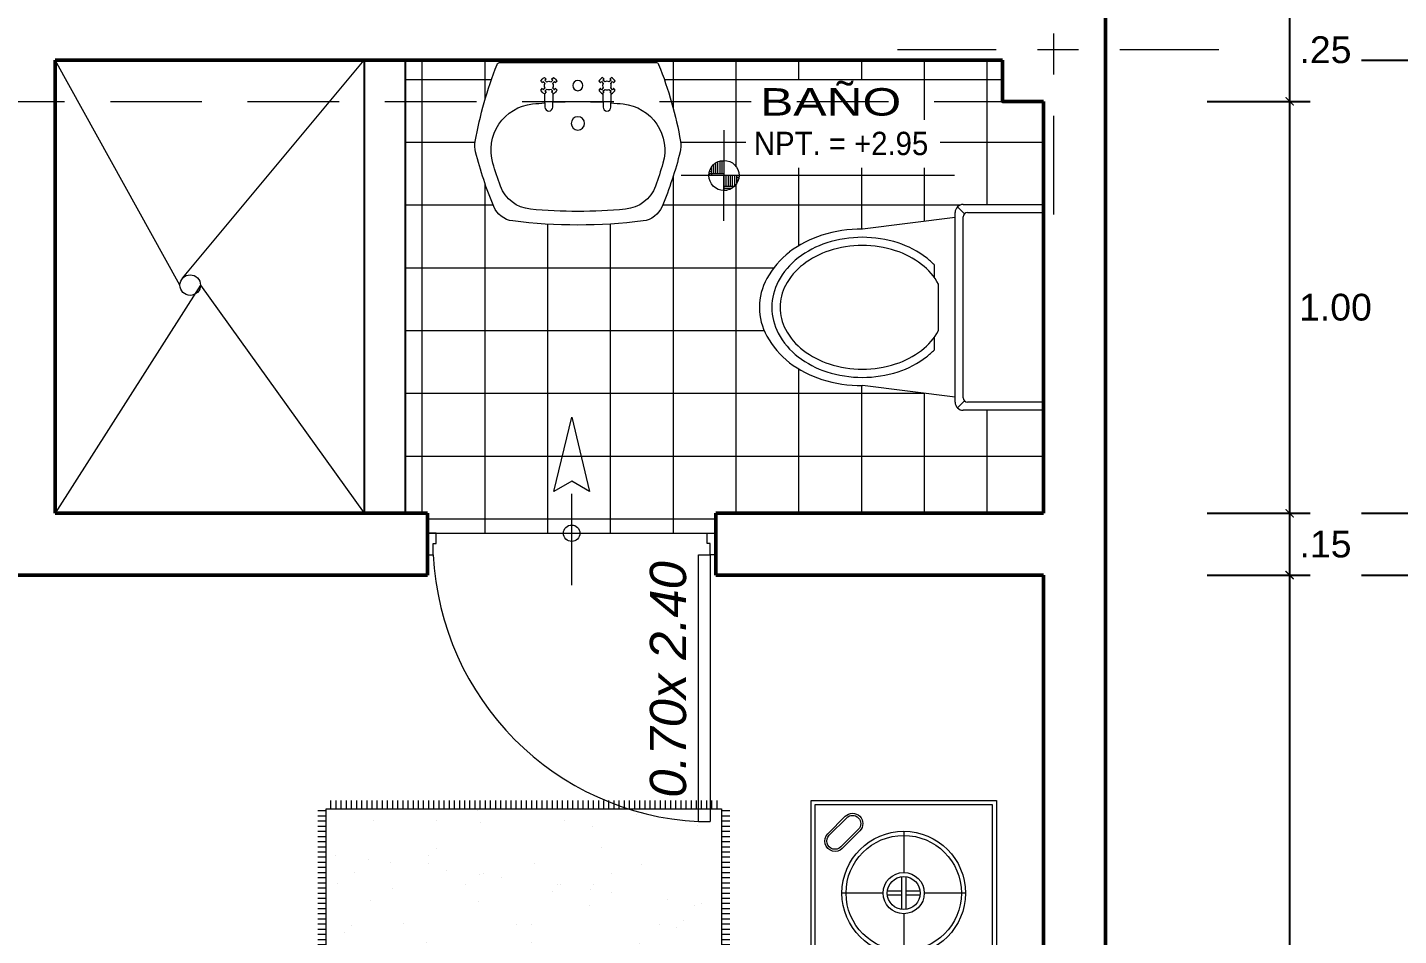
# Model space of a CAD drawing. Header units: millimetres. Extents: x 2033 to 2295, y 1536 to 1691.
# Drawn here: x 2127.061 to 2130.39, y 1622.961 to 1625.166 of the extents above; entities that cross this region are included whole.
import ezdxf

# ---------------------------------------------------------------- set-up
doc = ezdxf.new("R2010")
doc.units = ezdxf.units.MM
doc.linetypes.add('ACAD_ISO10W100', pattern=[18, 12, -3, 0, -3])
doc.linetypes.add('HIDDEN2', pattern=[4.7625, 3.175, -1.5875])
doc.layers.get('Defpoints').update_dxf_attribs({"color": 164})
for name, color, linetype, lineweight in [('cotas', 251, 'Continuous', 15), ('Ejes', 65, 'ACAD_ISO10W100', 15), ('Mobiliario', 38, 'Continuous', 9), ('MUEBLES-PUERTAS', 21, 'Continuous', 9), ('muroalto', 12, 'Continuous', 50), ('MUROS BAJOS', 80, 'Continuous', 25), ('PISOS', 252, 'Continuous', 0), ('PROYECCIONES', 127, 'HIDDEN2', 5), ('PYV', 30, 'Continuous', 13), ('SANITARIO', 161, 'Continuous', 5), ('TEXTOS', 7, 'Continuous', 5), ('UNO', 254, 'Continuous', 9)]:
    doc.layers.add(name, color=color, linetype=linetype, lineweight=lineweight)
doc.styles.add('ARDELG', font='arial.ttf', dxfattribs={"width": 0.9, "height": 0.1})
doc.styles.add('ARIAL', font='arial.ttf', dxfattribs={"width": 1.3, "height": 0.1})
doc.styles.get("Standard").update_dxf_attribs({"font": 'arial.ttf'})
doc.dimstyles.new('Aritek', dxfattribs={"dimtxt": 0.065, "dimasz": 0.02, "dimexe": 0.05, "dimexo": 0.15, "dimgap": 0.03, "dimtad": 2, "dimtih": 1, "dimtoh": 1, "dimzin": 4, "dimdsep": 46, "dimtxsty": 'Standard', "dimblk": 'ARCHTICK', "dimcen": 0.1, "dimclrt": 7, "dimadec": 0, "dimazin": 0, "dimtfac": 1, "dimtmove": 2, "dimatfit": 1, "dimldrblk": 'DOTSMALL', "dimfxl": 0.2, "dimfxlon": 1, "dimarcsym": 0})

# ---------------------------------------------------------------- blocks, each defined once
blk = doc.blocks.new('A$C5EE36353')
at = {"layer": 'SANITARIO'}
for p, q in [((0.0319, 0.215), (0.06, 0.44)), ((0.4681, 0.215), (0.44, 0.44)), ((0.1472, 0.265), (0.1782, 0.265)), ((0.1938, 0.255), (0.3062, 0.255)), ((0.3218, 0.265), (0.3528, 0.265)), ((0.0059, 0.2091), (0.0229, 0.1921)), ((0.02, 0.215), (0.48, 0.215)), ((0.4941, 0.2091), (0.4771, 0.1921)), ((0, 0), (0, 0.195)), ((0.02, 0), (0.02, 0.185)), ((0.03, 0.195), (0.47, 0.195)), ((0.48, 0.185), (0.48, 0)), ((0.5, 0.195), (0.5, 0)), ((0.5, 0), (0, 0))]:
    blk.add_line(p, q, dxfattribs=at)
for centre, radius, start, end in [((0.2773, 0.4939), 0.203, 118.5912, 142.7652), ((0.25, 0.544), 0.146, 90, 118.5912), ((0.25, 0.544), 0.146, 61.4088, 90), ((0.2227, 0.4939), 0.203, 37.2348, 61.4088), ((0.2725, 0.4853), 0.1804, 118.1931, 142.3058), ((0.25, 0.5273), 0.1327, 90, 118.1931), ((0.25, 0.5273), 0.1127, 90, 118.1931), ((0.25, 0.5273), 0.1327, 61.8069, 90), ((0.25, 0.5273), 0.1127, 61.8069, 90), ((0.2275, 0.4853), 0.1804, 37.6942, 61.8069), ((0.3202, 0.4613), 0.257, 142.7652, 162.5259), ((0.2725, 0.4853), 0.1604, 118.1931, 142.3058), ((0.2275, 0.4853), 0.1604, 37.6942, 61.8069), ((0.1798, 0.4613), 0.257, 17.4741, 37.2348), ((0.308, 0.4579), 0.2252, 142.3058, 162.2515), ((0.308, 0.4579), 0.2052, 142.3058, 162.2515), ((0.192, 0.4579), 0.2052, 17.7485, 37.6942), ((0.192, 0.4579), 0.2252, 17.7485, 37.6942), ((0.3879, 0.44), 0.3279, 162.5259, 180), ((0.1121, 0.44), 0.3279, 0, 17.4741), ((0.3638, 0.44), 0.2838, 162.2515, 180), ((0.3638, 0.44), 0.2638, 162.2515, 180), ((0.1362, 0.44), 0.2638, 0, 17.7485), ((0.1362, 0.44), 0.2838, 0, 17.7485), ((0.3638, 0.44), 0.2838, 180, 197.7485), ((0.3638, 0.44), 0.2638, 180, 197.7485), ((0.1362, 0.44), 0.2638, 342.2515, 0), ((0.1362, 0.44), 0.2838, 342.2515, 0), ((0.308, 0.4221), 0.2252, 197.7485, 217.6942), ((0.308, 0.4221), 0.2052, 197.7485, 217.6942), ((0.192, 0.4221), 0.2052, 322.3058, 342.2515), ((0.192, 0.4221), 0.2252, 322.3058, 342.2515), ((0.2725, 0.3947), 0.1804, 217.6942, 225.9871), ((0.2725, 0.3947), 0.1604, 217.6942, 240.5975), ((0.2275, 0.3947), 0.1604, 299.4025, 322.3058), ((0.2275, 0.3947), 0.1804, 314.0129, 322.3058), ((0.02, 0.195), 0.02, 90, 180), ((0.48, 0.195), 0.02, 0, 90), ((0.03, 0.185), 0.01, 90, 180), ((0.47, 0.185), 0.01, 0, 90)]:
    blk.add_arc(centre, radius, start, end, dxfattribs=at)
blk = doc.blocks.new('A$C493C44AB')
at = {"layer": 'SANITARIO'}
for p, q in [((0.17, 0.3198), (0.17, 0.2963)), ((0.1888, 0.2976), (0.1888, 0.3198)), ((0.3111, 0.3198), (0.3111, 0.2976)), ((0.3299, 0.2963), (0.3299, 0.3198))]:
    blk.add_line(p, q, dxfattribs=at)
for points in [[(0.4082, 0.0095, 0.268711), (0.4543, 0.0446, 0.03809), (0.4982, 0.177, 0.103744), (0.4991, 0.2022, 0.053168), (0.4461, 0.3892, 0.306147), (0.4382, 0.3945), (0.0617, 0.3945, 0.306147), (0.0539, 0.3892, 0.053168), (0.0008, 0.2022, 0.103744), (0.0018, 0.177, 0.03809), (0.0456, 0.0446, 0.268711), (0.0918, 0.0095, 0.062558)], [(0.174, 0.329), (0.1695, 0.3245, 0.056579), (0.1728, 0.3226), (0.1685, 0.3183, -0.141407), (0.1596, 0.3272), (0.1639, 0.3315, 0.056579), (0.1658, 0.3282), (0.1703, 0.3327, -0.274973), (0.1703, 0.3435), (0.1658, 0.348, 0.056579), (0.1639, 0.3447), (0.1596, 0.349, -0.141407), (0.1685, 0.3579), (0.1728, 0.3536, 0.056579), (0.1695, 0.3517), (0.174, 0.3472, -0.274973), (0.1848, 0.3472), (0.1894, 0.3517, 0.056579), (0.1861, 0.3536), (0.1904, 0.3579, -0.141407), (0.1992, 0.349), (0.1949, 0.3447, 0.056579), (0.193, 0.348), (0.1885, 0.3435, -0.274973), (0.1885, 0.3327), (0.193, 0.3282, 0.056579), (0.1949, 0.3315), (0.1992, 0.3272, -0.141407), (0.1904, 0.3183), (0.1861, 0.3226, 0.056579), (0.1894, 0.3245), (0.1848, 0.329, -0.274973)], [(0.3296, 0.3435), (0.3341, 0.348, -0.056579), (0.336, 0.3447), (0.3403, 0.349, 0.141407), (0.3314, 0.3579), (0.3271, 0.3536, -0.056579), (0.3304, 0.3517), (0.3259, 0.3472, 0.274973), (0.3151, 0.3472), (0.3106, 0.3517, -0.056579), (0.3139, 0.3536), (0.3096, 0.3579, 0.141407), (0.3007, 0.349), (0.305, 0.3447, -0.056579), (0.3069, 0.348), (0.3114, 0.3435, 0.274973), (0.3114, 0.3327), (0.3069, 0.3282, -0.056579), (0.305, 0.3315), (0.3007, 0.3272, 0.141407), (0.3096, 0.3183), (0.3139, 0.3226, -0.056579), (0.3106, 0.3245), (0.3151, 0.329, 0.274973), (0.3259, 0.329), (0.3304, 0.3245, -0.056579), (0.3271, 0.3226), (0.3314, 0.3183, 0.141407), (0.3403, 0.3272), (0.336, 0.3315, -0.056579), (0.3341, 0.3282), (0.3296, 0.3327, 0.274973)], [(0.3599, 0.2936, 0.007112), (0.3299, 0.2963), (0.3299, 0.2858, -1), (0.3111, 0.2858), (0.3111, 0.2976, 0.028913), (0.1888, 0.2976), (0.1888, 0.2858, -1), (0.17, 0.2858), (0.17, 0.2963, 0.007112), (0.1401, 0.2936, 0.468237), (0.0435, 0.1497, 0.016513), (0.0617, 0.0942, 0.289254), (0.1345, 0.0382, 0.0468), (0.3654, 0.0382, 0.289254), (0.4382, 0.0942, 0.016513), (0.4564, 0.1497, 0.468237)], [(0.2337, 0.2464, -1), (0.2662, 0.2464, -1)]]:
    blk.add_lwpolyline(points, format="xyb", close=True, dxfattribs=at)
blk.add_lwpolyline([(0.3111, 0.3333), (0.3111, 0.3324, 1)], format="xyb", dxfattribs=at)
for centre, radius in [((0.25, 0.3381), 0.0123), ((0.25, 0.2464), 0.0162)]:
    blk.add_circle(centre, radius, dxfattribs=at)
blk = doc.blocks.new('*X32')
at = {"color": 0}
for p, q in [((42.2375, 4.2431), (42.2375, 4.2631)), ((42.25, 4.2431), (42.25, 4.2631)), ((42.2625, 4.2431), (42.2625, 4.2631)), ((42.275, 4.2431), (42.275, 4.2631)), ((42.2875, 4.2431), (42.2875, 4.2631)), ((42.3, 4.2431), (42.3, 4.2631)), ((42.3125, 4.2431), (42.3125, 4.2631)), ((42.325, 4.2431), (42.325, 4.2631)), ((42.3375, 4.2431), (42.3375, 4.2631)), ((42.35, 4.2431), (42.35, 4.2631)), ((42.3625, 4.2431), (42.3625, 4.2631)), ((42.375, 4.2431), (42.375, 4.2631)), ((42.3875, 4.2431), (42.3875, 4.2631)), ((42.4, 4.2431), (42.4, 4.2631)), ((42.4125, 4.2431), (42.4125, 4.2631)), ((42.425, 4.2431), (42.425, 4.2631)), ((42.4375, 4.2431), (42.4375, 4.2631)), ((42.45, 4.2431), (42.45, 4.2631)), ((42.4625, 4.2431), (42.4625, 4.2631)), ((42.475, 4.2431), (42.475, 4.2631)), ((42.4875, 4.2431), (42.4875, 4.2631)), ((42.5, 4.2431), (42.5, 4.2631)), ((42.5125, 4.2431), (42.5125, 4.2631)), ((42.525, 4.2431), (42.525, 4.2631)), ((42.5375, 4.2431), (42.5375, 4.2631)), ((42.55, 4.2431), (42.55, 4.2631)), ((42.5625, 4.2431), (42.5625, 4.2631)), ((42.575, 4.2431), (42.575, 4.2631)), ((42.5875, 4.2431), (42.5875, 4.2631)), ((42.6, 4.2431), (42.6, 4.2631)), ((42.6125, 4.2431), (42.6125, 4.2631)), ((42.625, 4.2431), (42.625, 4.2631)), ((42.6375, 4.2431), (42.6375, 4.2631)), ((42.65, 4.2431), (42.65, 4.2631)), ((42.6625, 4.2431), (42.6625, 4.2631)), ((42.675, 4.2431), (42.675, 4.2631)), ((42.6875, 4.2431), (42.6875, 4.2631)), ((42.7, 4.2431), (42.7, 4.2631)), ((42.7125, 4.2431), (42.7125, 4.2631)), ((42.725, 4.2431), (42.725, 4.2631)), ((42.7375, 4.2431), (42.7375, 4.2631)), ((42.75, 4.2431), (42.75, 4.2631)), ((42.7625, 4.2431), (42.7625, 4.2631)), ((42.775, 4.2431), (42.775, 4.2631)), ((42.7875, 4.2431), (42.7875, 4.2631)), ((42.8, 4.2431), (42.8, 4.2631)), ((42.8125, 4.2431), (42.8125, 4.2631)), ((42.825, 4.2431), (42.825, 4.2631)), ((42.8375, 4.2431), (42.8375, 4.2631)), ((42.85, 4.2431), (42.85, 4.2631)), ((42.8625, 4.2431), (42.8625, 4.2631)), ((42.875, 4.2431), (42.875, 4.2631)), ((42.8875, 4.2431), (42.8875, 4.2631)), ((42.9, 4.2431), (42.9, 4.2631)), ((42.9125, 4.2431), (42.9125, 4.2631)), ((42.925, 4.2431), (42.925, 4.2631)), ((42.9375, 4.2431), (42.9375, 4.2631)), ((42.95, 4.2431), (42.95, 4.2631)), ((42.9625, 4.2431), (42.9625, 4.2631)), ((42.975, 4.2431), (42.975, 4.2631)), ((42.9875, 4.2431), (42.9875, 4.2631)), ((43, 4.2431), (43, 4.2631)), ((43.0125, 4.2431), (43.0125, 4.2631)), ((43.025, 4.2431), (43.025, 4.2631)), ((43.0375, 4.2431), (43.0375, 4.2631)), ((43.05, 4.2431), (43.05, 4.2631)), ((43.0625, 4.2431), (43.0625, 4.2631)), ((43.075, 4.2431), (43.075, 4.2631)), ((43.0875, 4.2431), (43.0875, 4.2631)), ((43.1, 4.2431), (43.1, 4.2631)), ((43.1125, 4.2431), (43.1125, 4.2631)), ((43.125, 4.2431), (43.125, 4.2631)), ((43.1375, 4.2431), (43.1375, 4.2631)), ((43.15, 4.2431), (43.15, 4.2631)), ((43.1625, 4.2431), (43.1625, 4.2631)), ((43.175, 4.2431), (43.175, 4.2631))]:
    blk.add_line(p, q, dxfattribs=at)
blk = doc.blocks.new('*X34')
at = {"color": 0}
for p, q in [((42.4321, 4.2296), (42.4321, 4.2296)), ((42.8197, 4.2376), (42.8197, 4.2376)), ((42.2849, 4.2015), (42.2849, 4.2015)), ((42.296, 4.2126), (42.296, 4.2126)), ((42.5407, 4.2003), (42.5407, 4.2003)), ((42.6074, 4.2132), (42.6074, 4.2132)), ((42.8108, 4.2101), (42.8108, 4.2101)), ((42.9188, 4.2138), (42.9188, 4.2138)), ((43.0725, 4.2134), (43.0725, 4.2134)), ((42.5191, 4.1499), (42.5191, 4.1499)), ((42.9193, 4.1464), (42.9193, 4.1464)), ((42.9377, 4.1295), (42.9377, 4.1295)), ((43.1645, 4.1292), (43.1645, 4.1292)), ((42.4201, 4.1078), (42.4201, 4.1078)), ((42.6819, 4.1111), (42.6819, 4.1111)), ((42.9377, 4.1099), (42.9377, 4.1099)), ((43.0312, 4.1117), (43.0312, 4.1117)), ((43.0832, 4.1185), (43.0832, 4.1185)), ((42.4942, 4.0864), (42.4942, 4.0864)), ((42.762, 4.0762), (42.762, 4.0762)), ((42.8056, 4.0869), (42.8056, 4.0869)), ((42.814, 4.0831), (42.814, 4.0831)), ((42.8953, 4.0938), (42.8953, 4.0938)), ((43.117, 4.0875), (43.117, 4.0875)), ((42.4928, 4.0408), (42.4928, 4.0408)), ((42.5364, 4.0595), (42.5364, 4.0595)), ((42.5449, 4.0476), (42.5449, 4.0476)), ((42.6187, 4.0587), (42.6187, 4.0587)), ((42.6262, 4.0583), (42.6262, 4.0583)), ((42.6371, 4.0418), (42.6371, 4.0418)), ((42.8478, 4.0601), (42.8478, 4.0601)), ((43.0247, 4.0498), (43.0247, 4.0498)), ((43.1592, 4.0606), (43.1592, 4.0606)), ((42.2757, 4.0122), (42.2757, 4.0122)), ((42.2912, 4.0089), (42.2912, 4.0089)), ((42.357, 4.0229), (42.357, 4.0229)), ((42.547, 4.0076), (42.547, 4.0076)), ((42.8171, 4.0174), (42.8171, 4.0174)), ((43.0788, 4.0207), (43.0788, 4.0207)), ((42.318, 3.9709), (42.318, 3.9709)), ((42.3768, 3.9622), (42.3768, 3.9622)), ((42.6882, 3.9628), (42.6882, 3.9628)), ((42.7241, 3.9621), (42.7241, 3.9621)), ((42.9996, 3.9633), (42.9996, 3.9633)), ((42.3365, 3.954), (42.3365, 3.954)), ((43.1242, 3.9586), (43.1242, 3.9586)), ((43.1427, 3.9417), (43.1427, 3.9417)), ((42.4264, 3.9151), (42.4264, 3.9151)), ((42.6882, 3.9184), (42.6882, 3.9184)), ((42.944, 3.9172), (42.944, 3.9172)), ((42.4235, 3.8743), (42.4235, 3.8743)), ((42.8236, 3.8708), (42.8236, 3.8708)), ((43.1234, 3.8649), (43.1234, 3.8649)), ((43.1754, 3.8717), (43.1754, 3.8717)), ((42.2635, 3.8354), (42.2635, 3.8354)), ((42.575, 3.8359), (42.575, 3.8359)), ((42.842, 3.854), (42.842, 3.854)), ((42.8864, 3.8365), (42.8864, 3.8365)), ((42.9062, 3.8363), (42.9062, 3.8363)), ((42.9875, 3.847), (42.9875, 3.847))]:
    blk.add_line(p, q, dxfattribs=at)
blk = doc.blocks.new('*X31')
at = {"color": 0}
for p, q in [((42.2067, 4.2375), (42.2267, 4.2375)), ((42.2067, 4.225), (42.2267, 4.225)), ((42.2067, 4.2125), (42.2267, 4.2125)), ((42.2067, 4.2), (42.2267, 4.2)), ((42.2067, 4.1875), (42.2267, 4.1875)), ((42.2067, 4.175), (42.2267, 4.175)), ((42.2067, 4.1625), (42.2267, 4.1625)), ((42.2067, 4.15), (42.2267, 4.15)), ((42.2067, 4.1375), (42.2267, 4.1375)), ((42.2067, 4.125), (42.2267, 4.125)), ((42.2067, 4.1125), (42.2267, 4.1125)), ((42.2067, 4.1), (42.2267, 4.1)), ((42.2067, 4.0875), (42.2267, 4.0875)), ((42.2067, 4.075), (42.2267, 4.075)), ((42.2067, 4.0625), (42.2267, 4.0625)), ((42.2067, 4.05), (42.2267, 4.05)), ((42.2067, 4.0375), (42.2267, 4.0375)), ((42.2067, 4.025), (42.2267, 4.025)), ((42.2067, 4.0125), (42.2267, 4.0125)), ((42.2067, 4), (42.2267, 4)), ((42.2067, 3.9875), (42.2267, 3.9875)), ((42.2067, 3.975), (42.2267, 3.975)), ((42.2067, 3.9625), (42.2267, 3.9625)), ((42.2067, 3.95), (42.2267, 3.95)), ((42.2067, 3.9375), (42.2267, 3.9375)), ((42.2067, 3.925), (42.2267, 3.925)), ((42.2067, 3.9125), (42.2267, 3.9125)), ((42.2067, 3.9), (42.2267, 3.9)), ((42.2067, 3.8875), (42.2267, 3.8875)), ((42.2067, 3.875), (42.2267, 3.875)), ((42.2067, 3.8625), (42.2267, 3.8625)), ((42.2067, 3.85), (42.2267, 3.85)), ((42.2067, 3.8375), (42.2267, 3.8375))]:
    blk.add_line(p, q, dxfattribs=at)
blk = doc.blocks.new('*X30')
at = {"color": 0}
for p, q in [((43.1867, 4.2375), (43.2067, 4.2375)), ((43.1867, 4.225), (43.2067, 4.225)), ((43.1867, 4.2125), (43.2067, 4.2125)), ((43.1867, 4.2), (43.2067, 4.2)), ((43.1867, 4.1875), (43.2067, 4.1875)), ((43.1867, 4.175), (43.2067, 4.175)), ((43.1867, 4.1625), (43.2067, 4.1625)), ((43.1867, 4.15), (43.2067, 4.15)), ((43.1867, 4.1375), (43.2067, 4.1375)), ((43.1867, 4.125), (43.2067, 4.125)), ((43.1867, 4.1125), (43.2067, 4.1125)), ((43.1867, 4.1), (43.2067, 4.1)), ((43.1867, 4.0875), (43.2067, 4.0875)), ((43.1867, 4.075), (43.2067, 4.075)), ((43.1867, 4.0625), (43.2067, 4.0625)), ((43.1867, 4.05), (43.2067, 4.05)), ((43.1867, 4.0375), (43.2067, 4.0375)), ((43.1867, 4.025), (43.2067, 4.025)), ((43.1867, 4.0125), (43.2067, 4.0125)), ((43.1867, 4), (43.2067, 4)), ((43.1867, 3.9875), (43.2067, 3.9875)), ((43.1867, 3.975), (43.2067, 3.975)), ((43.1867, 3.9625), (43.2067, 3.9625)), ((43.1867, 3.95), (43.2067, 3.95)), ((43.1867, 3.9375), (43.2067, 3.9375)), ((43.1867, 3.925), (43.2067, 3.925)), ((43.1867, 3.9125), (43.2067, 3.9125)), ((43.1867, 3.9), (43.2067, 3.9)), ((43.1867, 3.8875), (43.2067, 3.8875)), ((43.1867, 3.875), (43.2067, 3.875)), ((43.1867, 3.8625), (43.2067, 3.8625)), ((43.1867, 3.85), (43.2067, 3.85)), ((43.1867, 3.8375), (43.2067, 3.8375))]:
    blk.add_line(p, q, dxfattribs=at)
blk = doc.blocks.new('Cama')
for p, q in [((726.952, 522.993), (726.952, 523.403)), ((727.912, 523.403), (727.912, 522.993)), ((727.912, 522.993), (726.952, 522.993))]:
    blk.add_line(p, q)
for points in [[(726.2847, 523.423), (726.7347, 523.423), (726.7347, 522.973), (726.2847, 522.973)], [(726.2947, 523.413), (726.7247, 523.413), (726.7247, 522.983), (726.2947, 522.983)]]:
    blk.add_lwpolyline(points, close=True)
for points in [[(726.5097, 523.248), (726.5097, 523.348)], [(726.5047, 523.158), (726.5047, 523.238)], [(726.5147, 523.158), (726.5147, 523.238)], [(726.4697, 523.203), (726.5047, 523.203)], [(726.5147, 523.203), (726.5497, 523.203)], [(726.3597, 523.198), (726.4597, 523.198)], [(726.4697, 523.193), (726.5047, 523.193)], [(726.5147, 523.193), (726.5497, 523.193)], [(726.5597, 523.198), (726.6597, 523.198)], [(726.5097, 523.048), (726.5097, 523.148)]]:
    blk.add_lwpolyline(points)
blk.add_lwpolyline([(726.6941, 523.054), (726.6517, 523.0116, -1), (726.6163, 523.0469), (726.6588, 523.0894, -1), (726.6941, 523.054, -1)], format="xyb")
blk.add_lwpolyline([(726.6906, 523.0576), (726.6482, 523.0151, -1), (726.6199, 523.0434), (726.6623, 523.0858, -1)], format="xyb", close=True)
at = {"color": 34}
for radius in [0.15, 0.14, 0.05, 0.04]:
    blk.add_circle((726.5097, 523.198), radius, dxfattribs=at)
at = {"extrusion": (0, 0, -1), "zscale": -1, "rotation": 180}
for name in ['*X34', '*X31', '*X30', '*X32']:
    blk.add_blockref(name, (-684.7253, 527.2361), dxfattribs=at)
blk = doc.blocks.new('P')
at = {"linetype": 'Continuous'}
for p, q in [((0.06, 1), (0.02, 1)), ((0.02, 0.075), (0.02, 1)), ((0.06, 1), (0.06, 0.075)), ((0, 0), (0, 0.075)), ((0, 0.075), (0.02, 0.075)), ((0.06, 0.075), (0.02, 0.075)), ((0.02, 0.075), (0.02, 0.035)), ((0.98, 0.075), (0.98, 0.035)), ((1, 0.075), (0.98, 0.075)), ((1, 0), (1, 0.075)), ((0.03, 0), (0, 0)), ((0.02, 0.035), (0.03, 0.035)), ((0.03, 0.035), (0.03, 0)), ((0.97, 0.035), (0.97, 0)), ((0.98, 0.035), (0.97, 0.035)), ((0.97, 0), (1, 0))]:
    blk.add_line(p, q, dxfattribs=at)
blk.add_arc((0.0086, 0.0289), 0.9725, 2.7199, 86.9696, dxfattribs=at)
blk = doc.blocks.new('_ArchTick')
at = {"color": 0, "linetype": 'ByBlock', "const_width": 0.15}
blk.add_lwpolyline([(-0.5, -0.5), (0.5, 0.5)], dxfattribs=at)
blk = doc.blocks.new('*D86')
at = {"layer": 'cotas', "color": 0, "lineweight": -2, "transparency": 16777216}
for p, q in [((2129.9254, 1625.2363), (2130.1754, 1625.2363)), ((2130.1254, 1625.2363), (2130.1254, 1624.9863)), ((2129.9254, 1624.9863), (2130.1754, 1624.9863))]:
    blk.add_line(p, q, dxfattribs=at)
at = {"layer": 'Defpoints', "color": 0, "transparency": 16777216}
for p in [(2129.5282, 1625.2363), (2129.5282, 1624.9863), (2130.1254, 1624.9863)]:
    blk.add_point(p, dxfattribs=at)
at = {"layer": 'cotas', "color": 0, "lineweight": -2, "transparency": 16777216, "xscale": 0.02, "yscale": 0.02, "zscale": 0.02}
for p, rotation in [((2130.1254, 1625.2363), 90), ((2130.1254, 1624.9863), 270)]:
    blk.add_blockref('_ArchTick', p, dxfattribs=dict(at, rotation=rotation))
at = {"layer": 'cotas', "color": 7, "transparency": 16777216, "insert": (2130.2126, 1625.1113), "char_height": 0.065, "attachment_point": 5}
blk.add_mtext('.25', dxfattribs=at)
blk = doc.blocks.new('_DotSmall')
at = {"color": 0, "linetype": 'ByBlock', "const_width": 0.5}
blk.add_lwpolyline([(-0.0625, 0, 1), (0.0625, 0, 1)], format="xyb", close=True, dxfattribs=at)
blk = doc.blocks.new('*D87')
at = {"layer": 'cotas', "color": 0, "lineweight": -2, "transparency": 16777216}
for p, q in [((2129.9254, 1624.9863), (2130.1754, 1624.9863)), ((2130.1254, 1624.9863), (2130.1254, 1623.9863)), ((2129.9254, 1623.9863), (2130.1754, 1623.9863))]:
    blk.add_line(p, q, dxfattribs=at)
at = {"layer": 'Defpoints', "color": 0, "transparency": 16777216}
for p in [(2129.5282, 1624.9863), (2129.5282, 1623.9863), (2130.1254, 1623.9863)]:
    blk.add_point(p, dxfattribs=at)
at = {"layer": 'cotas', "color": 0, "lineweight": -2, "transparency": 16777216, "xscale": 0.02, "yscale": 0.02, "zscale": 0.02}
for p, rotation in [((2130.1254, 1624.9863), 90), ((2130.1254, 1623.9863), 270)]:
    blk.add_blockref('_ArchTick', p, dxfattribs=dict(at, rotation=rotation))
at = {"layer": 'cotas', "color": 7, "transparency": 16777216, "insert": (2130.2367, 1624.4863), "char_height": 0.065, "attachment_point": 5}
blk.add_mtext('1.00', dxfattribs=at)
blk = doc.blocks.new('*D88')
at = {"layer": 'cotas', "color": 0, "lineweight": -2, "transparency": 16777216}
for p, q in [((2129.9254, 1623.9863), (2130.1754, 1623.9863)), ((2130.1254, 1623.9863), (2130.1254, 1623.8363)), ((2129.9254, 1623.8363), (2130.1754, 1623.8363))]:
    blk.add_line(p, q, dxfattribs=at)
at = {"layer": 'Defpoints', "color": 0, "transparency": 16777216}
for p in [(2129.5282, 1623.9863), (2129.5282, 1623.8363), (2130.1254, 1623.8363)]:
    blk.add_point(p, dxfattribs=at)
at = {"layer": 'cotas', "color": 0, "lineweight": -2, "transparency": 16777216, "xscale": 0.02, "yscale": 0.02, "zscale": 0.02}
for p, rotation in [((2130.1254, 1623.9863), 90), ((2130.1254, 1623.8363), 270)]:
    blk.add_blockref('_ArchTick', p, dxfattribs=dict(at, rotation=rotation))
at = {"layer": 'cotas', "color": 7, "transparency": 16777216, "insert": (2130.2126, 1623.9113), "char_height": 0.065, "attachment_point": 5}
blk.add_mtext('.15', dxfattribs=at)
blk = doc.blocks.new('*D89')
at = {"layer": 'cotas', "color": 0, "lineweight": -2, "transparency": 16777216}
for p, q in [((2129.9254, 1623.8363), (2130.1754, 1623.8363)), ((2130.1254, 1623.8363), (2130.1254, 1621.2263)), ((2129.9254, 1621.2263), (2130.1754, 1621.2263))]:
    blk.add_line(p, q, dxfattribs=at)
at = {"layer": 'Defpoints', "color": 0, "transparency": 16777216}
for p in [(2129.5282, 1623.8363), (2129.5282, 1621.2263), (2130.1254, 1621.2263)]:
    blk.add_point(p, dxfattribs=at)
at = {"layer": 'cotas', "color": 0, "lineweight": -2, "transparency": 16777216, "xscale": 0.02, "yscale": 0.02, "zscale": 0.02}
for p, rotation in [((2130.1254, 1623.8363), 90), ((2130.1254, 1621.2263), 270)]:
    blk.add_blockref('_ArchTick', p, dxfattribs=dict(at, rotation=rotation))
at = {"layer": 'cotas', "color": 7, "transparency": 16777216, "insert": (2130.2341, 1622.5313), "char_height": 0.065, "attachment_point": 5}
blk.add_mtext('2.61', dxfattribs=at)
blk = doc.blocks.new('*D170')
at = {"layer": 'cotas', "color": 0, "lineweight": -2, "transparency": 16777216}
for p, q in [((2130.2996, 1625.2363), (2130.5496, 1625.2363)), ((2130.4996, 1625.2363), (2130.4996, 1625.0863)), ((2130.2996, 1625.0863), (2130.5496, 1625.0863))]:
    blk.add_line(p, q, dxfattribs=at)
at = {"layer": 'Defpoints', "color": 0, "transparency": 16777216}
for p in [(2129.5282, 1625.2363), (2129.4282, 1625.0863), (2130.4996, 1625.0863)]:
    blk.add_point(p, dxfattribs=at)
at = {"layer": 'cotas', "color": 0, "lineweight": -2, "transparency": 16777216, "xscale": 0.02, "yscale": 0.02, "zscale": 0.02}
for p, rotation in [((2130.4996, 1625.2363), 90), ((2130.4996, 1625.0863), 270)]:
    blk.add_blockref('_ArchTick', p, dxfattribs=dict(at, rotation=rotation))
at = {"layer": 'cotas', "color": 7, "transparency": 16777216, "insert": (2130.5867, 1625.1613), "char_height": 0.065, "attachment_point": 5}
blk.add_mtext('.15', dxfattribs=at)
blk = doc.blocks.new('*D171')
at = {"layer": 'cotas', "color": 0, "lineweight": -2, "transparency": 16777216}
for p, q in [((2130.2996, 1625.0863), (2130.5496, 1625.0863)), ((2130.4996, 1625.0863), (2130.4996, 1623.9863)), ((2130.2996, 1623.9863), (2130.5496, 1623.9863))]:
    blk.add_line(p, q, dxfattribs=at)
at = {"layer": 'Defpoints', "color": 0, "transparency": 16777216}
for p in [(2129.4282, 1625.0863), (2129.5282, 1623.9863), (2130.4996, 1623.9863)]:
    blk.add_point(p, dxfattribs=at)
at = {"layer": 'cotas', "color": 0, "lineweight": -2, "transparency": 16777216, "xscale": 0.02, "yscale": 0.02, "zscale": 0.02}
for p, rotation in [((2130.4996, 1625.0863), 90), ((2130.4996, 1623.9863), 270)]:
    blk.add_blockref('_ArchTick', p, dxfattribs=dict(at, rotation=rotation))
at = {"layer": 'cotas', "color": 7, "transparency": 16777216, "insert": (2130.6108, 1624.5363), "char_height": 0.065, "attachment_point": 5}
blk.add_mtext('1.10', dxfattribs=at)
blk = doc.blocks.new('*D172')
at = {"layer": 'cotas', "color": 0, "lineweight": -2, "transparency": 16777216}
for p, q in [((2130.2996, 1623.9863), (2130.5496, 1623.9863)), ((2130.4996, 1623.9863), (2130.4996, 1623.8363)), ((2130.2996, 1623.8363), (2130.5496, 1623.8363))]:
    blk.add_line(p, q, dxfattribs=at)
at = {"layer": 'Defpoints', "color": 0, "transparency": 16777216}
for p in [(2129.5282, 1623.9863), (2129.5282, 1623.8363), (2130.4996, 1623.8363)]:
    blk.add_point(p, dxfattribs=at)
at = {"layer": 'cotas', "color": 0, "lineweight": -2, "transparency": 16777216, "xscale": 0.02, "yscale": 0.02, "zscale": 0.02}
for p, rotation in [((2130.4996, 1623.9863), 90), ((2130.4996, 1623.8363), 270)]:
    blk.add_blockref('_ArchTick', p, dxfattribs=dict(at, rotation=rotation))
at = {"layer": 'cotas', "color": 7, "transparency": 16777216, "insert": (2130.5867, 1623.9113), "char_height": 0.065, "attachment_point": 5}
blk.add_mtext('.15', dxfattribs=at)
blk = doc.blocks.new('*D173')
at = {"layer": 'cotas', "color": 0, "lineweight": -2, "transparency": 16777216}
for p, q in [((2130.2996, 1623.8363), (2130.5496, 1623.8363)), ((2130.4996, 1623.8363), (2130.4996, 1620.6263)), ((2130.2996, 1620.6263), (2130.5496, 1620.6263))]:
    blk.add_line(p, q, dxfattribs=at)
at = {"layer": 'Defpoints', "color": 0, "transparency": 16777216}
for p in [(2129.5282, 1623.8363), (2129.5282, 1620.6263), (2130.4996, 1620.6263)]:
    blk.add_point(p, dxfattribs=at)
at = {"layer": 'cotas', "color": 0, "lineweight": -2, "transparency": 16777216, "xscale": 0.02, "yscale": 0.02, "zscale": 0.02}
for p, rotation in [((2130.4996, 1623.8363), 90), ((2130.4996, 1620.6263), 270)]:
    blk.add_blockref('_ArchTick', p, dxfattribs=dict(at, rotation=rotation))
at = {"layer": 'cotas', "color": 7, "transparency": 16777216, "insert": (2130.6077, 1622.2313), "char_height": 0.065, "attachment_point": 5}
blk.add_mtext('3.21', dxfattribs=at)
blk = doc.blocks.new('*D232')
at = {"layer": 'cotas', "color": 0, "lineweight": -2, "transparency": 16777216}
for p, q in [((2130.6753, 1628.912), (2130.9253, 1628.912)), ((2130.8753, 1628.912), (2130.8753, 1625.1113)), ((2130.6753, 1625.1113), (2130.9253, 1625.1113))]:
    blk.add_line(p, q, dxfattribs=at)
at = {"layer": 'Defpoints', "color": 0, "transparency": 16777216}
for p in [(2129.9532, 1628.912), (2129.9532, 1625.1113), (2130.8753, 1625.1113)]:
    blk.add_point(p, dxfattribs=at)
at = {"layer": 'cotas', "color": 0, "lineweight": -2, "transparency": 16777216, "xscale": 0.02, "yscale": 0.02, "zscale": 0.02}
for p, rotation in [((2130.8753, 1628.912), 90), ((2130.8753, 1625.1113), 270)]:
    blk.add_blockref('_ArchTick', p, dxfattribs=dict(at, rotation=rotation))
at = {"layer": 'cotas', "color": 7, "transparency": 16777216, "insert": (2130.9895, 1627.0117), "char_height": 0.065, "attachment_point": 5}
blk.add_mtext('3.80', dxfattribs=at)
blk = doc.blocks.new('*D233')
at = {"layer": 'cotas', "color": 0, "lineweight": -2, "transparency": 16777216}
for p, q in [((2130.6753, 1625.1113), (2130.9253, 1625.1113)), ((2130.8753, 1625.1113), (2130.8753, 1621.1013)), ((2130.6753, 1621.1013), (2130.9253, 1621.1013))]:
    blk.add_line(p, q, dxfattribs=at)
at = {"layer": 'Defpoints', "color": 0, "transparency": 16777216}
for p in [(2129.9532, 1625.1113), (2129.9532, 1621.1013), (2130.8753, 1621.1013)]:
    blk.add_point(p, dxfattribs=at)
at = {"layer": 'cotas', "color": 0, "lineweight": -2, "transparency": 16777216, "xscale": 0.02, "yscale": 0.02, "zscale": 0.02}
for p, rotation in [((2130.8753, 1625.1113), 90), ((2130.8753, 1621.1013), 270)]:
    blk.add_blockref('_ArchTick', p, dxfattribs=dict(at, rotation=rotation))
at = {"layer": 'cotas', "color": 7, "transparency": 16777216, "insert": (2130.9847, 1623.1063), "char_height": 0.065, "attachment_point": 5}
blk.add_mtext('4.01', dxfattribs=at)

msp = doc.modelspace()

# ---------------------------------------------------------------- hatches: boundary and pattern name
at = {"layer": 'UNO', "ltscale": 0.005}
h = msp.add_hatch(dxfattribs=at)
h.set_pattern_fill('AR-PARQ1', color=21, scale=9.98901e-05, style=0)
h.set_pattern_definition([(90, (2003.191285, 1478.2113), (-0.030446514, 0.030446514), [0.030446514, -0.030446514]), (90, (2003.19636, 1478.2113), (-0.030446514, 0.030446514), [0.030446514, -0.030446514]), (90, (2003.201434, 1478.2113), (-0.030446514, 0.030446514), [0.030446514, -0.030446514]), (90, (2003.206508, 1478.2113), (-0.030446514, 0.030446514), [0.030446514, -0.030446514]), (90, (2003.211583, 1478.2113), (-0.030446514, 0.030446514), [0.030446514, -0.030446514]), (90, (2003.216657, 1478.2113), (-0.030446514, 0.030446514), [0.030446514, -0.030446514]), (90, (2003.22173, 1478.2113), (-0.030446514, 0.030446514), [0.030446514, -0.030446514]), (360, (2003.191285, 1478.241745), (0.030446514, -0.030446514), [0.030446514, -0.030446514]), (360, (2003.191285, 1478.24682), (0.030446514, -0.030446514), [0.030446514, -0.030446514]), (360, (2003.191285, 1478.251894), (0.030446514, -0.030446514), [0.030446514, -0.030446514]), (360, (2003.191285, 1478.25697), (0.030446514, -0.030446514), [0.030446514, -0.030446514]), (360, (2003.191285, 1478.262043), (0.030446514, -0.030446514), [0.030446514, -0.030446514]), (360, (2003.191285, 1478.267118), (0.030446514, -0.030446514), [0.030446514, -0.030446514]), (360, (2003.191285, 1478.272192), (0.030446514, -0.030446514), [0.030446514, -0.030446514])])
h.paths.add_polyline_path([(2128.752, 1624.8065), (2128.752, 1624.8431, 0.414214), (2128.7153, 1624.8065)])
h.paths.add_polyline_path([(2128.752, 1624.8065), (2128.752, 1624.7698, 0.414214), (2128.7886, 1624.8065)])

# ---------------------------------------------------------------- linework, layer by layer
at = {"layer": 'Ejes', "ltscale": 0.02}
for p, q in [((2129.5532, 1624.7113), (2129.5532, 1625.5113)), ((2129.9532, 1625.1113), (2129.1532, 1625.1113))]:
    msp.add_line(p, q, dxfattribs=at)
at = {"layer": 'MUEBLES-PUERTAS'}
msp.add_line((2128.0324, 1623.9379), (2128.7324, 1623.9379), dxfattribs=at)
at = {"layer": 'muroalto', "linetype": 'Continuous', "ltscale": 0.07}
for p, q in [((2129.6782, 1635.2066), (2129.6782, 1620.4763)), ((2127.1282, 1625.0863), (2129.4282, 1625.0863)), ((2127.1282, 1625.0863), (2127.1282, 1623.9863)), ((2129.5282, 1624.9863), (2129.5282, 1623.9863)), ((2127.1282, 1623.9863), (2128.0324, 1623.9863)), ((2128.0324, 1623.9863), (2128.0324, 1623.8363)), ((2128.7324, 1623.9863), (2129.5282, 1623.9863)), ((2128.7324, 1623.9863), (2128.7324, 1623.8363)), ((2126.9782, 1623.8363), (2128.0324, 1623.8363)), ((2128.7324, 1623.8363), (2129.5282, 1623.8363)), ((2129.5282, 1623.8363), (2129.5282, 1621.2263))]:
    msp.add_line(p, q, dxfattribs=at)
for points in [[(2129.6782, 1625.2363), (2129.6782, 1624.9863)], [(2129.5282, 1624.9863), (2129.4282, 1624.9863), (2129.4282, 1625.0863)]]:
    msp.add_lwpolyline(points, dxfattribs=at)
at = {"layer": 'MUROS BAJOS', "linetype": 'Continuous', "ltscale": 0.07}
for p, q in [((2127.8782, 1625.0863), (2127.8782, 1623.9863)), ((2127.9782, 1625.0863), (2127.9782, 1623.9863))]:
    msp.add_line(p, q, dxfattribs=at)
at = {"layer": 'PISOS'}
for p, q in [((2128.0197, 1623.9863), (2128.0197, 1625.0863)), ((2128.1721, 1624.9911), (2128.1721, 1625.0863)), ((2128.3245, 1625.081), (2128.3245, 1625.0863)), ((2128.4769, 1625.081), (2128.4769, 1625.0863)), ((2128.6293, 1624.9683), (2128.6293, 1625.0863)), ((2128.7817, 1624.8279), (2128.7817, 1625.0863)), ((2128.9341, 1625.0381), (2128.9341, 1625.0863)), ((2129.0865, 1625.0381), (2129.0865, 1625.0863)), ((2129.2389, 1624.9414), (2129.2389, 1625.0863)), ((2129.3913, 1624.7363), (2129.3913, 1625.0863)), ((2127.9782, 1625.0396), (2128.1877, 1625.0396)), ((2128.6072, 1625.0396), (2129.4282, 1625.0396)), ((2127.9782, 1624.8872), (2128.1481, 1624.8872)), ((2128.6468, 1624.8872), (2128.8052, 1624.8872)), ((2129.2766, 1624.8872), (2129.5282, 1624.8872)), ((2128.6293, 1623.9379), (2128.6293, 1624.8056)), ((2128.9341, 1624.636), (2128.9341, 1624.8248)), ((2129.0865, 1624.6763), (2129.0865, 1624.8248)), ((2129.2389, 1624.6951), (2129.2389, 1624.8248)), ((2128.1721, 1623.9379), (2128.1721, 1624.7865)), ((2128.7817, 1623.9863), (2128.7817, 1624.785)), ((2127.9782, 1624.7348), (2128.1916, 1624.7348)), ((2128.6034, 1624.7348), (2129.3256, 1624.7348)), ((2128.3245, 1623.9379), (2128.3245, 1624.6882)), ((2128.4769, 1623.9379), (2128.4769, 1624.6886)), ((2127.9782, 1624.5824), (2128.1721, 1624.5824)), ((2128.1123, 1624.5824), (2128.8731, 1624.5824)), ((2127.9782, 1624.43), (2128.4769, 1624.43)), ((2128.4726, 1624.43), (2128.8495, 1624.43)), ((2128.9341, 1623.9863), (2128.9341, 1624.3366)), ((2127.9782, 1624.2776), (2128.6293, 1624.2776)), ((2128.0197, 1624.2776), (2129.2379, 1624.2776)), ((2129.0865, 1623.9863), (2129.0865, 1624.2963)), ((2129.2389, 1623.9863), (2129.2389, 1624.2774)), ((2129.3913, 1623.9863), (2129.3913, 1624.2363)), ((2127.9782, 1624.1252), (2128.7817, 1624.1252)), ((2128.0197, 1624.1252), (2129.5282, 1624.1252)), ((2128.0324, 1623.9728), (2128.7324, 1623.9728)), ((2128.7158, 1623.9728), (2128.7324, 1623.9728))]:
    msp.add_line(p, q, dxfattribs=at)
at = {"layer": 'PISOS', "linetype": 'HIDDEN2', "ltscale": 0.07}
msp.add_line((2128.3824, 1623.8117), (2128.3824, 1624.0642), dxfattribs=at)
at = {"layer": 'PISOS', "linetype": 'HIDDEN2'}
msp.add_lwpolyline([(2128.3824, 1624.2195), (2128.4256, 1624.0393), (2128.3824, 1624.0642), (2128.3392, 1624.0393), (2128.3824, 1624.2195)], dxfattribs=at)
at = {"layer": 'PISOS'}
msp.add_circle((2128.3824, 1623.9379), 0.02, dxfattribs=at)
at = {"layer": 'PROYECCIONES', "linetype": 'HIDDEN2', "ltscale": 0.07}
msp.add_line((2121.9282, 1624.9863), (2129.4282, 1624.9863), dxfattribs=at)
at = {"layer": 'PYV', "ltscale": 0.15}
for p, q in [((2127.4312, 1624.5403), (2127.1282, 1625.0863)), ((2127.4377, 1624.557), (2127.8782, 1625.0863)), ((2127.4812, 1624.5403), (2127.1282, 1623.9863)), ((2127.4812, 1624.5403), (2127.8782, 1623.9863))]:
    msp.add_line(p, q, dxfattribs=at)
msp.add_circle((2127.4562, 1624.5403), 0.025, dxfattribs=at)
at = {"layer": 'UNO', "ltscale": 0.005}
for p, q in [((2128.752, 1624.9165), (2128.752, 1624.8065)), ((2129.3115, 1624.8065), (2128.6482, 1624.8065)), ((2128.752, 1624.6964), (2128.752, 1624.8065))]:
    msp.add_line(p, q, dxfattribs=at)
msp.add_circle((2128.752, 1624.8065), 0.0366, dxfattribs=at)

# ---------------------------------------------------------------- block references
at = {"xscale": -1}
msp.add_blockref('A$C493C44AB', (2128.6474, 1624.6865), dxfattribs=at)
at = {"layer": 'Mobiliario', "rotation": 180}
msp.add_blockref('Cama', (2855.6982, 2146.2623), dxfattribs=at)
at = {"layer": 'PYV', "ltscale": 0.15, "xscale": 0.7000000000002728, "yscale": 0.7000000000002728, "zscale": 0.7000000000002728, "rotation": 180}
msp.add_blockref('P', (2128.7324, 1623.9379), dxfattribs=at)
at = {"layer": 'SANITARIO', "rotation": 89.99999999997395}
msp.add_blockref('A$C5EE36353', (2129.5282, 1624.2363), dxfattribs=at)

# ---------------------------------------------------------------- texts
at = {"insert": (2128.6614, 1623.583), "char_height": 0.088, "width": 0.74437, "attachment_point": 8, "rotation": 90}
msp.add_mtext('{\\fArial|b0|i1|c0|p34;0.70x 2.40}', dxfattribs=at)
at = {"layer": 'TEXTOS', "ltscale": 0.005, "attachment_point": 1}
for s, insert, char_height, width, style in [('BAÑO', (2128.8398, 1625.0184), 0.06659, 1.122765, 'ARIAL'), ('NPT. = +2.95', (2128.8248, 1624.9125), 0.056604, 0.665934, 'ARDELG')]:
    msp.add_mtext(s, dxfattribs=dict(at, insert=insert, char_height=char_height, width=width, style=style))

# ---------------------------------------------------------------- dimensions: what is measured, and where the dimension line sits
at = {"layer": 'cotas'}
for base, p1, p2, picture, middle in [((2130.8753, 1625.1113), (2129.9532, 1628.912), (2129.9532, 1625.1113), '*D232', (2130.9895, 1627.0117)), ((2130.4996, 1625.0863), (2129.5282, 1625.2363), (2129.4282, 1625.0863), '*D170', (2130.5867, 1625.1613)), ((2130.1254, 1624.9863), (2129.5282, 1625.2363), (2129.5282, 1624.9863), '*D86', (2130.2126, 1625.1113)), ((2130.8753, 1621.1013), (2129.9532, 1625.1113), (2129.9532, 1621.1013), '*D233', (2130.9847, 1623.1063)), ((2130.4996, 1623.9863), (2129.4282, 1625.0863), (2129.5282, 1623.9863), '*D171', (2130.6108, 1624.5363)), ((2130.1254, 1623.9863), (2129.5282, 1624.9863), (2129.5282, 1623.9863), '*D87', (2130.2367, 1624.4863)), ((2130.1254, 1623.8363), (2129.5282, 1623.9863), (2129.5282, 1623.8363), '*D88', (2130.2126, 1623.9113)), ((2130.4996, 1623.8363), (2129.5282, 1623.9863), (2129.5282, 1623.8363), '*D172', (2130.5867, 1623.9113)), ((2130.1254, 1621.2263), (2129.5282, 1623.8363), (2129.5282, 1621.2263), '*D89', (2130.2341, 1622.5313)), ((2130.4996, 1620.6263), (2129.5282, 1623.8363), (2129.5282, 1620.6263), '*D173', (2130.6077, 1622.2313))]:
    dim = msp.add_linear_dim(base=base, p1=p1, p2=p2, angle=90, dimstyle='Aritek', dxfattribs=at)
    dim.commit()
    dim.dimension.update_dxf_attribs({"geometry": picture, "text_midpoint": middle})

doc.saveas('drawing.dxf')
